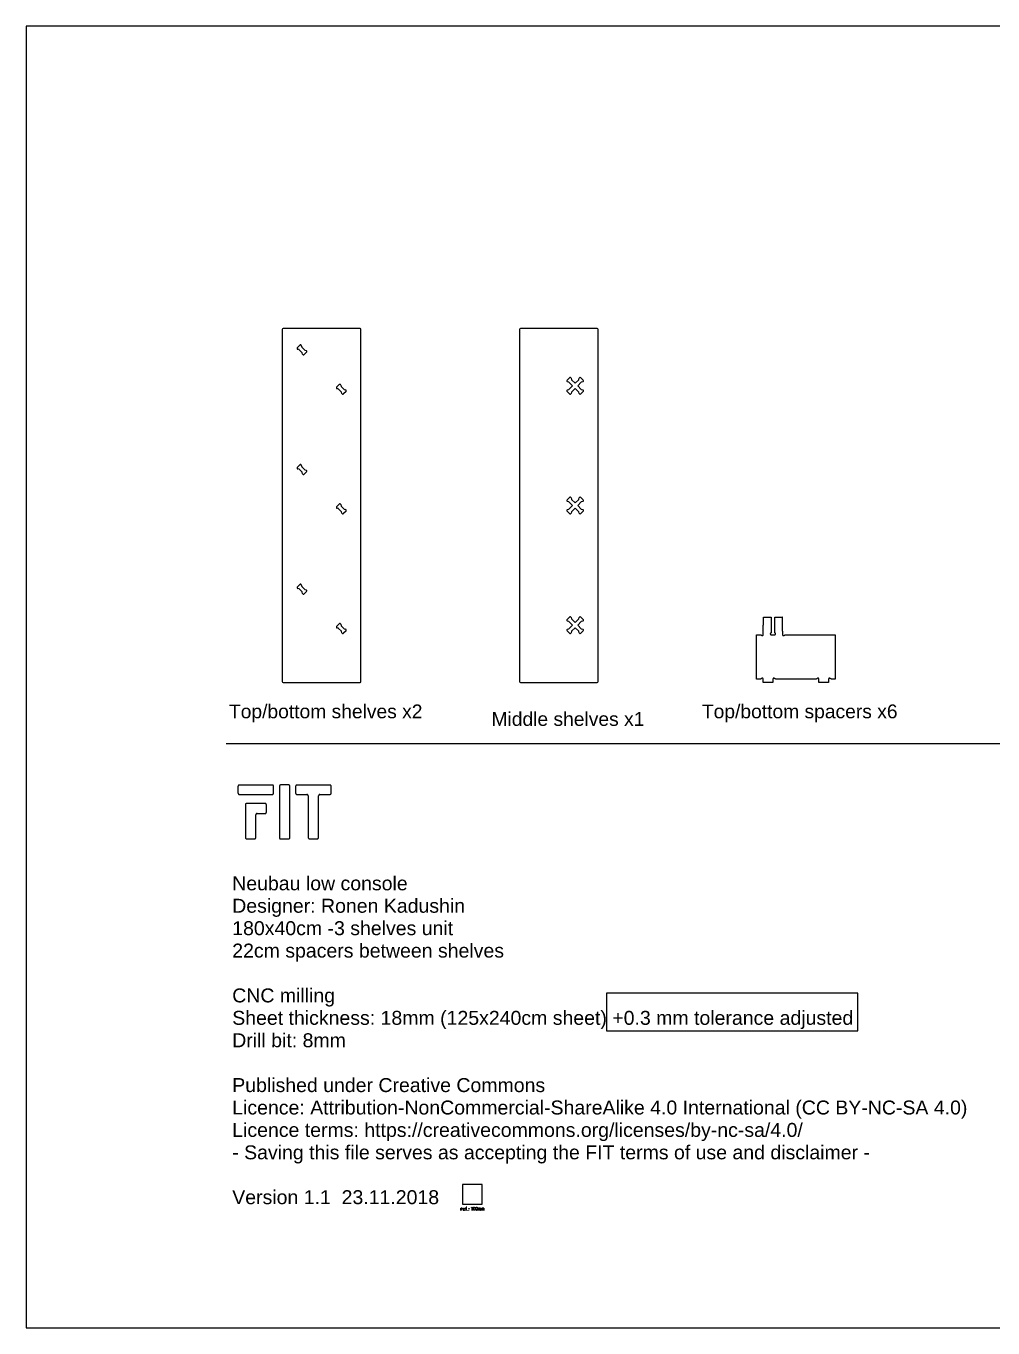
# Model space of a CAD drawing. Header units: millimetres. Extents: x -7898 to 5704, y -3753 to 2864.
# Drawn here: x -4641 to 275, y -3753 to 2864 of the extents above; entities that cross this region are included whole.
import ezdxf

# ---------------------------------------------------------------- set-up
doc = ezdxf.new("R2010")
doc.units = ezdxf.units.MM
doc.header["$MEASUREMENT"] = 0
doc.layers.add('Default', color=18, linetype='Continuous', true_color=0x000000)
doc.layers.add('Layer 02', color=1, linetype='Continuous', true_color=0xff0000)

msp = doc.modelspace()

# ---------------------------------------------------------------- linework, layer by layer
at = {"layer": 'Default'}
for p, q in [((-3261.6, 1229, -0.3), (-3248.9, 1241.7, -0.3)), ((-3252.2, 1219.2, -0.3), (-3259.5, 1221.2, -0.3)), ((-3236.7, 1203.8, -0.3), (-3251.8, 1219, -0.3)), ((-3241.1, 1239.6, -0.3), (-3239.1, 1232.3, -0.3)), ((-3238.9, 1231.9, -0.3), (-3223.7, 1216.8, -0.3)), ((-3234.5, 1196.2, -0.3), (-3236.5, 1203.5, -0.3)), ((-3214, 1206.8, -0.3), (-3226.7, 1194.1, -0.3)), ((-3223.4, 1216.6, -0.3), (-3216.1, 1214.6, -0.3)), ((-1890.2, 1063.5, -0.3), (-1877.5, 1076.2, -0.3)), ((-1869.7, 1074.1, -0.3), (-1867.8, 1066.9, -0.3)), ((-1867.6, 1066.5, -0.3), (-1849.4, 1048.3, -0.3)), ((-1848.9, 1048.3, -0.3), (-1830.7, 1066.5, -0.3)), ((-1830.5, 1066.9, -0.3), (-1828.5, 1074.1, -0.3)), ((-1820.7, 1076.2, -0.3), (-1808, 1063.5, -0.3)), ((-3061.5, 1028.8, -0.3), (-3048.7, 1041.6, -0.3)), ((-3052.1, 1019.1, -0.3), (-3059.4, 1021.1, -0.3)), ((-3036.6, 1003.7, -0.3), (-3051.7, 1018.9, -0.3)), ((-3041, 1039.5, -0.3), (-3039, 1032.2, -0.3)), ((-3038.8, 1031.8, -0.3), (-3023.6, 1016.7, -0.3)), ((-3034.4, 996.1, -0.3), (-3036.3, 1003.3, -0.3)), ((-3013.9, 1006.7, -0.3), (-3026.6, 994, -0.3)), ((-3023.2, 1016.4, -0.3), (-3016, 1014.5, -0.3)), ((-1877.5, 994, -0.3), (-1890.2, 1006.7, -0.3)), ((-1880.9, 1053.8, -0.3), (-1888.2, 1055.7, -0.3)), ((-1888.2, 1014.5, -0.3), (-1880.9, 1016.4, -0.3)), ((-1862.3, 1035.3, -0.3), (-1880.5, 1053.5, -0.3)), ((-1880.5, 1016.7, -0.3), (-1862.3, 1034.9, -0.3)), ((-1867.8, 1003.3, -0.3), (-1869.7, 996.1, -0.3)), ((-1849.4, 1021.9, -0.3), (-1867.6, 1003.7, -0.3)), ((-1830.7, 1003.7, -0.3), (-1848.9, 1021.9, -0.3)), ((-1817.7, 1053.5, -0.3), (-1835.9, 1035.3, -0.3)), ((-1835.9, 1034.9, -0.3), (-1817.7, 1016.7, -0.3)), ((-1828.5, 996.1, -0.3), (-1830.5, 1003.3, -0.3)), ((-1808, 1006.7, -0.3), (-1820.7, 994, -0.3)), ((-1810.1, 1055.7, -0.3), (-1817.4, 1053.8, -0.3)), ((-1817.4, 1016.4, -0.3), (-1810.1, 1014.5, -0.3)), ((-3261.6, 620.9, -0.3), (-3248.9, 633.7, -0.3)), ((-3252.2, 611.2, -0.3), (-3259.5, 613.2, -0.3)), ((-3236.7, 595.8, -0.3), (-3251.8, 611, -0.3)), ((-3241.1, 631.6, -0.3), (-3239.1, 624.3, -0.3)), ((-3238.9, 623.9, -0.3), (-3223.7, 608.8, -0.3)), ((-3214, 598.8, -0.3), (-3226.7, 586.1, -0.3)), ((-3223.4, 608.5, -0.3), (-3216.1, 606.6, -0.3)), ((-3234.5, 588.2, -0.3), (-3236.5, 595.4, -0.3)), ((-1890.2, 455.5, -0.3), (-1877.5, 468.2, -0.3)), ((-1869.7, 466.1, -0.3), (-1867.8, 458.8, -0.3)), ((-1830.5, 458.8, -0.3), (-1828.5, 466.1, -0.3)), ((-1820.7, 468.2, -0.3), (-1808, 455.5, -0.3)), ((-3061.5, 420.8, -0.3), (-3048.7, 433.6, -0.3)), ((-3052.1, 411.1, -0.3), (-3059.4, 413, -0.3)), ((-3036.6, 395.7, -0.3), (-3051.7, 410.9, -0.3)), ((-3041, 431.5, -0.3), (-3039, 424.2, -0.3)), ((-3038.8, 423.8, -0.3), (-3023.6, 408.6, -0.3)), ((-3013.9, 398.7, -0.3), (-3026.6, 386, -0.3)), ((-3023.2, 408.4, -0.3), (-3016, 406.5, -0.3)), ((-1877.5, 386, -0.3), (-1890.2, 398.7, -0.3)), ((-1880.9, 445.7, -0.3), (-1888.2, 447.7, -0.3)), ((-1888.2, 406.5, -0.3), (-1880.9, 408.4, -0.3)), ((-1862.3, 427.3, -0.3), (-1880.5, 445.5, -0.3)), ((-1880.5, 408.6, -0.3), (-1862.3, 426.8, -0.3)), ((-1867.6, 458.5, -0.3), (-1849.4, 440.3, -0.3)), ((-1849.4, 413.9, -0.3), (-1867.6, 395.7, -0.3)), ((-1848.9, 440.3, -0.3), (-1830.7, 458.5, -0.3)), ((-1830.7, 395.7, -0.3), (-1848.9, 413.9, -0.3)), ((-1817.7, 445.5, -0.3), (-1835.9, 427.3, -0.3)), ((-1835.9, 426.8, -0.3), (-1817.7, 408.6, -0.3)), ((-1808, 398.7, -0.3), (-1820.7, 386, -0.3)), ((-1810.1, 447.7, -0.3), (-1817.4, 445.7, -0.3)), ((-1817.4, 408.4, -0.3), (-1810.1, 406.5, -0.3)), ((-3034.4, 388, -0.3), (-3036.3, 395.3, -0.3)), ((-1867.8, 395.3, -0.3), (-1869.7, 388, -0.3)), ((-1828.5, 388, -0.3), (-1830.5, 395.3, -0.3)), ((-3261.6, 12.9, -0.3), (-3248.9, 25.6, -0.3)), ((-3252.2, 3.2, -0.3), (-3259.5, 5.1, -0.3)), ((-3236.7, -12.2, -0.3), (-3251.8, 3, -0.3)), ((-3241.1, 23.6, -0.3), (-3239.1, 16.3, -0.3)), ((-3238.9, 15.9, -0.3), (-3223.7, 0.7, -0.3)), ((-3223.4, 0.5, -0.3), (-3216.1, -1.4, -0.3)), ((-3234.5, -19.9, -0.3), (-3236.5, -12.6, -0.3)), ((-3214, -9.2, -0.3), (-3226.7, -21.9, -0.3)), ((-3061.5, -187.2, -0.3), (-3048.7, -174.5, -0.3)), ((-3052.1, -196.9, -0.3), (-3059.4, -195, -0.3)), ((-3036.6, -212.3, -0.3), (-3051.7, -197.1, -0.3)), ((-3041, -176.5, -0.3), (-3039, -183.8, -0.3)), ((-3038.8, -184.2, -0.3), (-3023.6, -199.4, -0.3)), ((-1890.2, -152.5, -0.3), (-1877.5, -139.8, -0.3)), ((-1880.9, -162.3, -0.3), (-1888.2, -160.3, -0.3)), ((-1862.3, -180.7, -0.3), (-1880.5, -162.5, -0.3)), ((-1880.5, -199.4, -0.3), (-1862.3, -181.2, -0.3)), ((-1869.7, -141.9, -0.3), (-1867.8, -149.2, -0.3)), ((-1867.6, -149.6, -0.3), (-1849.4, -167.7, -0.3)), ((-1849.4, -194.1, -0.3), (-1867.6, -212.3, -0.3)), ((-1848.9, -167.7, -0.3), (-1830.7, -149.6, -0.3)), ((-1830.7, -212.3, -0.3), (-1848.9, -194.1, -0.3)), ((-1817.7, -162.5, -0.3), (-1835.9, -180.7, -0.3)), ((-1835.9, -181.2, -0.3), (-1817.7, -199.4, -0.3)), ((-1830.5, -149.2, -0.3), (-1828.5, -141.9, -0.3)), ((-1820.7, -139.8, -0.3), (-1808, -152.5, -0.3)), ((-1810.1, -160.3, -0.3), (-1817.4, -162.3, -0.3)), ((-3034.4, -220, -0.3), (-3036.3, -212.7, -0.3)), ((-3013.9, -209.3, -0.3), (-3026.6, -222.1, -0.3)), ((-3023.2, -199.6, -0.3), (-3016, -201.5, -0.3)), ((-1877.5, -222.1, -0.3), (-1890.2, -209.3, -0.3)), ((-1888.2, -201.5, -0.3), (-1880.9, -199.6, -0.3)), ((-1867.8, -212.7, -0.3), (-1869.7, -220, -0.3)), ((-1828.5, -220, -0.3), (-1830.5, -212.7, -0.3)), ((-1808, -209.3, -0.3), (-1820.7, -222.1, -0.3)), ((-1817.4, -199.6, -0.3), (-1810.1, -201.5, -0.3))]:
    msp.add_line(p, q, dxfattribs=at)
for points in [[(-2942.7, 1327.1), (-3332.7, 1327.1)], [(-1736.8, 1327.1), (-2126.8, 1327.1)], [(-3337.7, 1322.1), (-3337.7, -467.9)], [(-2937.7, -467.9), (-2937.7, 1322.1)], [(-2131.8, 1322.1), (-2131.8, -467.9)], [(-1731.8, -467.9), (-1731.8, 1322.1)], [(-3332.7, -472.9), (-2942.7, -472.9)], [(-2126.8, -472.9), (-1736.8, -472.9)]]:
    msp.add_lwpolyline(points, dxfattribs=at)
for centre, radius, start, end in [((-3332.7, 1322.1, -0.3), 5, 90, 180), ((-2942.7, 1322.1, -0.3), 5, 0, 90), ((-2126.8, 1322.1, -0.3), 5, 90, 180), ((-1736.8, 1322.1, -0.3), 5, 0, 90), ((-3258.3, 1225.7, -0.3), 4.65, 135, 254.95846), ((-3252.4, 1218.4, -0.3), 0.85, 45, 74.95843), ((-3245.6, 1238.4, -0.3), 4.65, 75.02073, 135), ((-3245.6, 1238.4, -0.3), 4.65, 15.04147, 75.02074), ((-3238.3, 1232.5, -0.3), 0.85, 195.04157, 225), ((-3237.3, 1203.2, -0.3), 0.85, 15.04157, 45), ((-3230, 1197.4, -0.3), 4.65, 195.04157, 315), ((-3223.1, 1217.4, -0.3), 0.85, 225, 254.95843), ((-3217.3, 1210.1, -0.3), 4.65, 315, 74.95847), ((-1886.9, 1060.2, -0.3), 4.65, 135, 194.97927), ((-1886.9, 1060.2, -0.3), 4.65, 194.97926, 254.95853), ((-1874.2, 1072.9, -0.3), 4.65, 15.04154, 135), ((-1867, 1067.1, -0.3), 0.85, 195.04157, 225), ((-1831.3, 1067.1, -0.3), 0.85, 315, 344.95843), ((-1824, 1072.9, -0.3), 4.65, 104.97926, 164.95853), ((-1824, 1072.9, -0.3), 4.65, 45, 104.97927), ((-1811.3, 1060.2, -0.3), 4.65, 285.04154, 45), ((-3058.2, 1025.6, -0.3), 4.65, 135, 254.95846), ((-3052.3, 1018.3, -0.3), 0.85, 45, 74.95843), ((-3045.5, 1038.3, -0.3), 4.65, 75.02073, 135), ((-3045.5, 1038.3, -0.3), 4.65, 15.04147, 75.02074), ((-3038.2, 1032.4, -0.3), 0.85, 195.04157, 225), ((-3037.2, 1003.1, -0.3), 0.85, 15.04157, 45), ((-3029.9, 997.3, -0.3), 4.65, 195.04157, 315), ((-3023, 1017.3, -0.3), 0.85, 225, 254.95843), ((-3017.2, 1010, -0.3), 4.65, 315, 74.95847), ((-1886.9, 1010, -0.3), 4.65, 105.04154, 225), ((-1881.1, 1052.9, -0.3), 0.85, 45, 74.95843), ((-1881.1, 1017.3, -0.3), 0.85, 285.04157, 315), ((-1874.2, 997.3, -0.3), 4.65, 225, 284.97927), ((-1874.2, 997.3, -0.3), 4.65, 284.97926, 344.95853), ((-1867, 1003.1, -0.3), 0.85, 135, 164.95843), ((-1862.6, 1035.1, -0.3), 0.35, 315, 45), ((-1849.1, 1048.5, -0.3), 0.35, 225, 315), ((-1849.1, 1021.7, -0.3), 0.35, 45, 135), ((-1835.7, 1035.1, -0.3), 0.35, 135, 225), ((-1831.3, 1003.1, -0.3), 0.85, 15.04157, 45), ((-1824, 997.3, -0.3), 4.65, 195.04154, 315), ((-1817.1, 1052.9, -0.3), 0.85, 105.04157, 135), ((-1817.1, 1017.3, -0.3), 0.85, 225, 254.95843), ((-1811.3, 1010, -0.3), 4.65, 14.97926, 74.95853), ((-1811.3, 1010, -0.3), 4.65, 315, 14.97927), ((-3258.3, 617.6, -0.3), 4.65, 135, 254.95846), ((-3252.4, 610.4, -0.3), 0.85, 45, 74.95843), ((-3245.6, 630.4, -0.3), 4.65, 75.02073, 135), ((-3245.6, 630.4, -0.3), 4.65, 15.04147, 75.02074), ((-3238.3, 624.5, -0.3), 0.85, 195.04157, 225), ((-3237.3, 595.2, -0.3), 0.85, 15.04157, 45), ((-3223.1, 609.4, -0.3), 0.85, 225, 254.95843), ((-3217.3, 602.1, -0.3), 4.65, 315, 74.95847), ((-3230, 589.4, -0.3), 4.65, 195.04157, 315), ((-1874.2, 464.9, -0.3), 4.65, 15.04154, 135), ((-1824, 464.9, -0.3), 4.65, 104.97926, 164.95853), ((-1824, 464.9, -0.3), 4.65, 45, 104.97927), ((-3058.2, 417.5, -0.3), 4.65, 135, 254.95846), ((-3052.3, 410.3, -0.3), 0.85, 45, 74.95843), ((-3045.5, 430.3, -0.3), 4.65, 75.02073, 135), ((-3045.5, 430.3, -0.3), 4.65, 15.04147, 75.02074), ((-3038.2, 424.4, -0.3), 0.85, 195.04157, 225), ((-3023, 409.3, -0.3), 0.85, 225, 254.95843), ((-3017.2, 402, -0.3), 4.65, 315, 74.95847), ((-1886.9, 452.2, -0.3), 4.65, 135, 194.97927), ((-1886.9, 402, -0.3), 4.65, 105.04154, 225), ((-1886.9, 452.2, -0.3), 4.65, 194.97926, 254.95853), ((-1881.1, 444.9, -0.3), 0.85, 45, 74.95843), ((-1881.1, 409.3, -0.3), 0.85, 285.04157, 315), ((-1867, 459.1, -0.3), 0.85, 195.04157, 225), ((-1862.6, 427.1, -0.3), 0.35, 315, 45), ((-1849.1, 440.5, -0.3), 0.35, 225, 315), ((-1849.1, 413.6, -0.3), 0.35, 45, 135), ((-1835.7, 427.1, -0.3), 0.35, 135, 225), ((-1831.3, 459.1, -0.3), 0.85, 315, 344.95843), ((-1817.1, 444.9, -0.3), 0.85, 105.04157, 135), ((-1817.1, 409.3, -0.3), 0.85, 225, 254.95843), ((-1811.3, 452.2, -0.3), 4.65, 285.04154, 45), ((-1811.3, 402, -0.3), 4.65, 14.97926, 74.95853), ((-1811.3, 402, -0.3), 4.65, 315, 14.97927), ((-3037.2, 395.1, -0.3), 0.85, 15.04157, 45), ((-3029.9, 389.3, -0.3), 4.65, 195.04157, 315), ((-1874.2, 389.3, -0.3), 4.65, 225, 284.97927), ((-1874.2, 389.3, -0.3), 4.65, 284.97926, 344.95853), ((-1867, 395.1, -0.3), 0.85, 135, 164.95843), ((-1831.3, 395.1, -0.3), 0.85, 15.04157, 45), ((-1824, 389.3, -0.3), 4.65, 195.04154, 315), ((-3258.3, 9.6, -0.3), 4.65, 135, 254.95846), ((-3252.4, 2.4, -0.3), 0.85, 45, 74.95843), ((-3245.6, 22.4, -0.3), 4.65, 75.02073, 135), ((-3245.6, 22.4, -0.3), 4.65, 15.04147, 75.02074), ((-3238.3, 16.5, -0.3), 0.85, 195.04157, 225), ((-3223.1, 1.3, -0.3), 0.85, 225, 254.95843), ((-3237.3, -12.8, -0.3), 0.85, 15.04157, 45), ((-3230, -18.7, -0.3), 4.65, 195.04157, 315), ((-3217.3, -5.9, -0.3), 4.65, 315, 74.95847), ((-3058.2, -190.5, -0.3), 4.65, 135, 254.95846), ((-3052.3, -197.7, -0.3), 0.85, 45, 74.95843), ((-3045.5, -177.8, -0.3), 4.65, 75.02073, 135), ((-3045.5, -177.8, -0.3), 4.65, 15.04147, 75.02074), ((-3038.2, -183.6, -0.3), 0.85, 195.04157, 225), ((-1886.9, -155.8, -0.3), 4.65, 135, 194.97927), ((-1886.9, -155.8, -0.3), 4.65, 194.97926, 254.95853), ((-1881.1, -163.1, -0.3), 0.85, 45, 74.95843), ((-1874.2, -143.1, -0.3), 4.65, 15.04154, 135), ((-1867, -149, -0.3), 0.85, 195.04157, 225), ((-1862.6, -180.9, -0.3), 0.35, 315, 45), ((-1849.1, -167.5, -0.3), 0.35, 225, 315), ((-1849.1, -194.4, -0.3), 0.35, 45, 135), ((-1835.7, -180.9, -0.3), 0.35, 135, 225), ((-1831.3, -149, -0.3), 0.85, 315, 344.95843), ((-1824, -143.1, -0.3), 4.65, 104.97926, 164.95853), ((-1824, -143.1, -0.3), 4.65, 45, 104.97927), ((-1817.1, -163.1, -0.3), 0.85, 105.04157, 135), ((-1811.3, -155.8, -0.3), 4.65, 285.04154, 45), ((-3037.2, -212.9, -0.3), 0.85, 15.04157, 45), ((-3029.9, -218.8, -0.3), 4.65, 195.04157, 315), ((-3023, -198.8, -0.3), 0.85, 225, 254.95843), ((-3017.2, -206, -0.3), 4.65, 315, 74.95847), ((-1886.9, -206, -0.3), 4.65, 105.04154, 225), ((-1881.1, -198.8, -0.3), 0.85, 285.04157, 315), ((-1874.2, -218.8, -0.3), 4.65, 225, 284.97927), ((-1874.2, -218.8, -0.3), 4.65, 284.97926, 344.95853), ((-1867, -212.9, -0.3), 0.85, 135, 164.95843), ((-1831.3, -212.9, -0.3), 0.85, 15.04157, 45), ((-1824, -218.8, -0.3), 4.65, 195.04154, 315), ((-1817.1, -198.8, -0.3), 0.85, 225, 254.95843), ((-1811.3, -206, -0.3), 4.65, 14.97926, 74.95853), ((-1811.3, -206, -0.3), 4.65, 315, 14.97927), ((-3332.7, -467.9, -0.3), 5, 180, 270), ((-2942.7, -467.9, -0.3), 5, 270, 0), ((-2126.8, -467.9, -0.3), 5, 180, 270), ((-1736.8, -467.9, -0.3), 5, 270, 0)]:
    msp.add_arc(centre, radius, start, end, dxfattribs=at)
for points in [[(-892.6, -211.4, -0.3), (-892.3, -176.6, -0.3), (-891.9, -141.7, -0.3)], [(-890.9, -140.7, -0.3), (-872.3, -140.7, -0.3), (-853.8, -140.7, -0.3)], [(-852.8, -141.7, -0.3), (-852.8, -180.8, -0.3), (-852.8, -220, -0.3)], [(-834.5, -220, -0.3), (-834.5, -180.8, -0.3), (-834.5, -141.7, -0.3)], [(-833.5, -140.7, -0.3), (-814.9, -140.7, -0.3), (-796.4, -140.7, -0.3)], [(-794.6, -211.4, -0.3), (-795, -176.6, -0.3), (-795.4, -141.7, -0.3)], [(-926.6, -453.9, -0.3), (-926.6, -342.2, -0.3), (-926.6, -230.4, -0.3)], [(-925.6, -229.4, -0.3), (-916, -229.4, -0.3), (-906.4, -229.4, -0.3)], [(-905.9, -229.6, -0.3), (-902.6, -231.5, -0.3), (-899.4, -233.3, -0.3)], [(-852.6, -229.4, -0.3), (-843.6, -229.4, -0.3), (-834.6, -229.4, -0.3)], [(-794.6, -211.4, -0.3), (-794.6, -220.4, -0.3), (-794.6, -229.4, -0.3)], [(-787.9, -233.3, -0.3), (-784.6, -231.5, -0.3), (-781.3, -229.6, -0.3)], [(-780.8, -229.4, -0.3), (-654.2, -229.4, -0.3), (-527.6, -229.4, -0.3)], [(-526.6, -230.4, -0.3), (-526.6, -342.2, -0.3), (-526.6, -453.9, -0.3)], [(-906.4, -454.9, -0.3), (-916, -454.9, -0.3), (-925.6, -454.9, -0.3)], [(-899.4, -451, -0.3), (-902.6, -452.9, -0.3), (-905.9, -454.8, -0.3)], [(-892.6, -471.9, -0.3), (-892.6, -463.4, -0.3), (-892.6, -454.9, -0.3)], [(-843.6, -454.9, -0.3), (-843.6, -463.4, -0.3), (-843.6, -471.9, -0.3)], [(-830.3, -454.8, -0.3), (-833.6, -452.9, -0.3), (-836.9, -451, -0.3)], [(-623.4, -454.9, -0.3), (-726.6, -454.9, -0.3), (-829.8, -454.9, -0.3)], [(-616.4, -451, -0.3), (-619.6, -452.9, -0.3), (-622.9, -454.8, -0.3)], [(-609.6, -471.9, -0.3), (-609.6, -463.4, -0.3), (-609.6, -454.9, -0.3)], [(-560.6, -454.9, -0.3), (-560.6, -463.4, -0.3), (-560.6, -471.9, -0.3)], [(-547.3, -454.8, -0.3), (-550.6, -452.9, -0.3), (-553.9, -451, -0.3)], [(-527.6, -454.9, -0.3), (-537.2, -454.9, -0.3), (-546.8, -454.9, -0.3)], [(-844.6, -472.9, -0.3), (-868.1, -472.9, -0.3), (-891.6, -472.9, -0.3)], [(-561.6, -472.9, -0.3), (-585.1, -472.9, -0.3), (-608.6, -472.9, -0.3)]]:
    msp.add_open_spline(points, degree=2, dxfattribs=at)
for points, weights in [([(-891.9, -141.7, -0.3), (-891.9, -140.7, -0.3), (-890.9, -140.7, -0.3)], [1, 0.710800209835, 1]), ([(-853.8, -140.7, -0.3), (-852.8, -140.7, -0.3), (-852.8, -141.7, -0.3)], [1, 0.707107019605, 1]), ([(-834.5, -141.7, -0.3), (-834.5, -140.7, -0.3), (-833.5, -140.7, -0.3)], [1, 0.707106781187, 1]), ([(-795.4, -141.7, -0.3), (-795.4, -140.7, -0.3), (-796.4, -140.7, -0.3)], [1, 0.710800209832, 1]), ([(-926.6, -230.4, -0.3), (-926.6, -229.4, -0.3), (-925.6, -229.4, -0.3)], [1, 0.707106781187, 1]), ([(-906.4, -229.4, -0.3), (-906.1, -229.4, -0.3), (-905.9, -229.6, -0.3)], [1, 0.966019825209, 1]), ([(-852.8, -220, -0.3), (-852.8, -220.4, -0.3), (-853.2, -220.5, -0.3)], [1.00000032687, 0.741620244096, 1.00000045007]), ([(-834, -220.5, -0.3), (-834.5, -220.4, -0.3), (-834.5, -220, -0.3)], [1, 0.741620063285, 1]), ([(-781.3, -229.6, -0.3), (-781.1, -229.4, -0.3), (-780.8, -229.4, -0.3)], [1, 0.966019837693, 1]), ([(-527.6, -229.4, -0.3), (-526.6, -229.4, -0.3), (-526.6, -230.4, -0.3)], [1, 0.707106781188, 1]), ([(-925.6, -454.9, -0.3), (-926.6, -454.9, -0.3), (-926.6, -453.9, -0.3)], [1, 0.707106781186, 1]), ([(-905.9, -454.8, -0.3), (-906.1, -454.9, -0.3), (-906.4, -454.9, -0.3)], [1, 0.966019736491, 1]), ([(-829.8, -454.9, -0.3), (-830.1, -454.9, -0.3), (-830.3, -454.8, -0.3)], [1, 0.966019744166, 1]), ([(-622.9, -454.8, -0.3), (-623.1, -454.9, -0.3), (-623.4, -454.9, -0.3)], [1, 0.966019746826, 1]), ([(-546.8, -454.9, -0.3), (-547.1, -454.9, -0.3), (-547.3, -454.8, -0.3)], [1, 0.966019737263, 1]), ([(-526.6, -453.9, -0.3), (-526.6, -454.9, -0.3), (-527.6, -454.9, -0.3)], [1, 0.707106781188, 1]), ([(-891.6, -472.9, -0.3), (-892.6, -472.9, -0.3), (-892.6, -471.9, -0.3)], [1, 0.707106781186, 1]), ([(-843.6, -471.9, -0.3), (-843.6, -472.9, -0.3), (-844.6, -472.9, -0.3)], [1, 0.707106781184, 1]), ([(-608.6, -472.9, -0.3), (-609.6, -472.9, -0.3), (-609.6, -471.9, -0.3)], [1, 0.707106781185, 1]), ([(-560.6, -471.9, -0.3), (-560.6, -472.9, -0.3), (-561.6, -472.9, -0.3)], [1, 0.707106781187, 1])]:
    msp.add_rational_spline(points, weights, degree=2, dxfattribs=at)
for points, weights, knots in [([(-899.4, -233.3, -0.3), (-897.1, -234.6, -0.3), (-894.9, -233.3, -0.3), (-892.6, -232, -0.3), (-892.6, -229.4, -0.3)], [1.0000001668, 0.866116312938, 1.00000039071, 0.866116232904, 1.00000032687], [3793.551812, 3793.551812, 3793.551812, 3798.262571, 3798.262571, 3802.973332, 3802.973332, 3802.973332]), ([(-853.2, -220.5, -0.3), (-857.1, -220.9, -0.3), (-857.1, -224.9, -0.3), (-857.1, -229.4, -0.3), (-852.6, -229.4, -0.3)], [1.00000045007, 0.756068985707, 1.03934555249, 0.734928288159, 1.03934555249], [2284.563408, 2284.563408, 2284.563408, 2291.141104, 2291.141104, 2298.209687, 2298.209687, 2298.209687]), ([(-834.6, -229.4, -0.3), (-830.1, -229.4, -0.3), (-830.1, -224.9, -0.3), (-830.1, -220.9, -0.3), (-834, -220.5, -0.3)], [1.03934555249, 0.734928288159, 1.03934555249, 0.756069053245, 1.00000033376], [2316.209687, 2316.209687, 2316.209687, 2323.278271, 2323.278271, 2329.855966, 2329.855966, 2329.855966]), ([(-794.6, -229.4, -0.3), (-794.6, -232, -0.3), (-792.4, -233.3, -0.3), (-790.1, -234.6, -0.3), (-787.9, -233.3, -0.3)], [1, 0.866115967044, 1, 0.866115967044, 1], [2528.862114, 2528.862114, 2528.862114, 2533.572874, 2533.572874, 2538.283635, 2538.283635, 2538.283635]), ([(-892.6, -454.9, -0.3), (-892.6, -452.3, -0.3), (-894.9, -451, -0.3), (-897.1, -449.7, -0.3), (-899.4, -451, -0.3)], [1, 0.866115959578, 1, 0.866115959578, 1], [3417.603319, 3417.603319, 3417.603319, 3422.31408, 3422.31408, 3427.02484, 3427.02484, 3427.02484]), ([(-836.9, -451, -0.3), (-839.1, -449.7, -0.3), (-841.4, -451, -0.3), (-843.6, -452.3, -0.3), (-843.6, -454.9, -0.3)], [1, 0.866115967044, 1, 0.866115967044, 1], [3292.040205, 3292.040205, 3292.040205, 3296.750966, 3296.750966, 3301.461726, 3301.461726, 3301.461726]), ([(-609.6, -454.9, -0.3), (-609.6, -452.3, -0.3), (-611.9, -451, -0.3), (-614.1, -449.7, -0.3), (-616.4, -451, -0.3)], [1, 0.866115967044, 1, 0.866115967044, 1], [3179.206602, 3179.206602, 3179.206602, 3183.917362, 3183.917362, 3188.628122, 3188.628122, 3188.628122]), ([(-553.9, -451, -0.3), (-556.1, -449.7, -0.3), (-558.4, -451, -0.3), (-560.6, -452.3, -0.3), (-560.6, -454.9, -0.3)], [1, 0.866115967044, 1, 0.866115967044, 1], [3053.643488, 3053.643488, 3053.643488, 3058.354248, 3058.354248, 3063.065009, 3063.065009, 3063.065009])]:
    msp.add_rational_spline(points, weights, degree=2, knots=knots, dxfattribs=at)
msp.add_open_spline([(-892.6, -229.4, -0.3), (-892.6, -220.4, -0.3), (-892.6, -216.9, -0.3), (-892.6, -211.4, -0.3)], degree=2, knots=[3802.973332, 3802.973332, 3802.973332, 3819.148009, 3834.351831, 3834.351831, 3834.351831], dxfattribs=at)
at = {"layer": 'Layer 02'}
for p, q in [((-3563, -1000.3, -0.3), (-3563, -1034.2, -0.3)), ((-3388.9, -993.4, -0.3), (-3556.1, -993.4, -0.3)), ((-3556.1, -1041.1, -0.3), (-3388.9, -1041.1, -0.3)), ((-3382, -1034.2, -0.3), (-3382, -1000.3, -0.3)), ((-3352.7, -1000.1, -0.3), (-3352.7, -1260.3, -0.3)), ((-3306, -993.2, -0.3), (-3345.8, -993.2, -0.3)), ((-3299.1, -1260.3, -0.3), (-3299.1, -1000.1, -0.3)), ((-3270.1, -1000.3, -0.3), (-3270.1, -1034.2, -0.3)), ((-3096, -993.4, -0.3), (-3263.3, -993.4, -0.3)), ((-3263.3, -1041.1, -0.3), (-3213.1, -1041.1, -0.3)), ((-3206.2, -1047.9, -0.3), (-3206.2, -1259.5, -0.3)), ((-3153.1, -1259.5, -0.3), (-3153.1, -1047.9, -0.3)), ((-3146.2, -1041.1, -0.3), (-3096, -1041.1, -0.3)), ((-3089.2, -1034.2, -0.3), (-3089.2, -1000.3, -0.3)), ((-3525.7, -1093.9, -0.3), (-3525.7, -1259.8, -0.3)), ((-3472.5, -1087.1, -0.3), (-3518.8, -1087.1, -0.3)), ((-3425.5, -1087.1, -0.3), (-3472.5, -1087.1, -0.3)), ((-3418.6, -1131.4, -0.3), (-3418.6, -1093.9, -0.3)), ((-3472.5, -1259.8, -0.3), (-3472.5, -1145.2, -0.3)), ((-3465.6, -1138.3, -0.3), (-3425.5, -1138.3, -0.3)), ((-3518.8, -1266.7, -0.3), (-3479.4, -1266.7, -0.3)), ((-3345.8, -1267.2, -0.3), (-3306, -1267.2, -0.3)), ((-3199.4, -1266.4, -0.3), (-3160, -1266.4, -0.3))]:
    msp.add_line(p, q, dxfattribs=at)
for points in [[(-4640.6, -3752.6), (5704.2, -3752.6), (5704.2, 2863.8), (-4640.6, 2863.8)], [(-1689.1, -2243.2), (-411.2, -2243.2), (-411.2, -2050.9), (-1689.1, -2050.9)], [(-2422, -3123.4), (-2322, -3123.4), (-2322, -3023.4), (-2422, -3023.4)]]:
    msp.add_lwpolyline(points, close=True, dxfattribs=at)
msp.add_open_spline([(-3623.4, -782.4, -0.3), (671.7, -782.4, -0.3), (4966.8, -782.4, -0.3)], degree=2, dxfattribs=at)
for points, weights in [([(-3556.1, -993.4, -0.3), (-3563, -993.4, -0.3), (-3563, -1000.3, -0.3)], [1, 0.707106781187, 1]), ([(-3563, -1034.2, -0.3), (-3563, -1041.1, -0.3), (-3556.1, -1041.1, -0.3)], [1, 0.707106781187, 1]), ([(-3382, -1000.3, -0.3), (-3382, -993.4, -0.3), (-3388.9, -993.4, -0.3)], [1, 0.707106781187, 1]), ([(-3388.9, -1041.1, -0.3), (-3382, -1041.1, -0.3), (-3382, -1034.2, -0.3)], [1, 0.707106781187, 1]), ([(-3345.8, -993.2, -0.3), (-3352.7, -993.2, -0.3), (-3352.7, -1000.1, -0.3)], [1, 0.707106781187, 1]), ([(-3299.1, -1000.1, -0.3), (-3299.1, -993.2, -0.3), (-3306, -993.2, -0.3)], [1, 0.707106781187, 1]), ([(-3263.3, -993.4, -0.3), (-3270.1, -993.4, -0.3), (-3270.1, -1000.3, -0.3)], [1, 0.707106781187, 1]), ([(-3270.1, -1034.2, -0.3), (-3270.1, -1041.1, -0.3), (-3263.3, -1041.1, -0.3)], [1, 0.707106781187, 1]), ([(-3206.2, -1047.9, -0.3), (-3206.2, -1041.1, -0.3), (-3213.1, -1041.1, -0.3)], [1, 0.707106781187, 1]), ([(-3146.2, -1041.1, -0.3), (-3153.1, -1041.1, -0.3), (-3153.1, -1047.9, -0.3)], [1, 0.707106781187, 1]), ([(-3089.2, -1000.3, -0.3), (-3089.2, -993.4, -0.3), (-3096, -993.4, -0.3)], [1, 0.707106781187, 1]), ([(-3096, -1041.1, -0.3), (-3089.2, -1041.1, -0.3), (-3089.2, -1034.2, -0.3)], [1, 0.707106781186, 1]), ([(-3518.8, -1087.1, -0.3), (-3525.7, -1087.1, -0.3), (-3525.7, -1093.9, -0.3)], [1, 0.707106781186, 1]), ([(-3418.6, -1093.9, -0.3), (-3418.6, -1087.1, -0.3), (-3425.5, -1087.1, -0.3)], [1, 0.707106781187, 1]), ([(-3465.6, -1138.3, -0.3), (-3472.5, -1138.3, -0.3), (-3472.5, -1145.2, -0.3)], [1, 0.707106781186, 1]), ([(-3425.5, -1138.3, -0.3), (-3418.6, -1138.3, -0.3), (-3418.6, -1131.4, -0.3)], [1, 0.707106781186, 1]), ([(-3525.7, -1259.8, -0.3), (-3525.7, -1266.7, -0.3), (-3518.8, -1266.7, -0.3)], [1, 0.707106781186, 1]), ([(-3479.4, -1266.7, -0.3), (-3472.5, -1266.7, -0.3), (-3472.5, -1259.8, -0.3)], [1, 0.707106781186, 1]), ([(-3352.7, -1260.3, -0.3), (-3352.7, -1267.2, -0.3), (-3345.8, -1267.2, -0.3)], [1, 0.707106781187, 1]), ([(-3306, -1267.2, -0.3), (-3299.1, -1267.2, -0.3), (-3299.1, -1260.3, -0.3)], [1, 0.707106781187, 1]), ([(-3206.2, -1259.5, -0.3), (-3206.2, -1266.4, -0.3), (-3199.4, -1266.4, -0.3)], [1, 0.707106781187, 1]), ([(-3160, -1266.4, -0.3), (-3153.1, -1266.4, -0.3), (-3153.1, -1259.5, -0.3)], [1, 0.707106781186, 1])]:
    msp.add_rational_spline(points, weights, degree=2, dxfattribs=at)
for points, knots in [([(-2423.8, -3145.5, -0.3), (-2423.8, -3144.5, -0.3), (-2423.8, -3143.5, -0.3), (-2426.7, -3143.5, -0.3), (-2429.7, -3143.5, -0.3), (-2429.7, -3149.1, -0.3), (-2429.7, -3154.8, -0.3), (-2429.5, -3154.8, -0.3), (-2429.3, -3154.8, -0.3), (-2429.3, -3149.3, -0.3), (-2429.3, -3143.9, -0.3), (-2426.7, -3143.9, -0.3), (-2424.1, -3143.9, -0.3), (-2424.1, -3144.7, -0.3), (-2424.1, -3145.5, -0.3), (-2423.9, -3145.5, -0.3), (-2423.8, -3145.5, -0.3)], [-8, -8, -8, -7, -7, -6, -6, -5, -5, -4, -4, -3, -3, -2, -2, -1, -1, 0, 0, 0]), ([(-2410.8, -3149.3, -0.3), (-2410.8, -3148.3, -0.3), (-2410.8, -3147.3, -0.3), (-2410.8, -3145.7, -0.3), (-2411.9, -3144.6, -0.3), (-2413.1, -3143.5, -0.3), (-2414.7, -3143.5, -0.3), (-2416.3, -3143.5, -0.3), (-2417.4, -3144.6, -0.3), (-2418.6, -3145.7, -0.3), (-2418.6, -3147.3, -0.3), (-2418.6, -3149.2, -0.3), (-2418.6, -3151, -0.3), (-2418.6, -3153.2, -0.3), (-2417.6, -3154.1, -0.3), (-2416.8, -3154.8, -0.3), (-2415, -3154.8, -0.3), (-2413, -3154.8, -0.3), (-2411, -3154.8, -0.3), (-2411, -3154.6, -0.3), (-2411, -3154.5, -0.3), (-2413, -3154.5, -0.3), (-2415, -3154.5, -0.3), (-2416.7, -3154.5, -0.3), (-2417.4, -3153.8, -0.3), (-2418.2, -3153.1, -0.3), (-2418.2, -3151, -0.3), (-2418.2, -3150.2, -0.3), (-2418.2, -3149.3, -0.3), (-2414.5, -3149.3, -0.3), (-2410.8, -3149.3, -0.3)], [-15, -15, -15, -14, -14, -13, -13, -12, -12, -11, -11, -10, -10, -9, -9, -8, -8, -7, -7, -6, -6, -5, -5, -4, -4, -3, -3, -2, -2, -1, -1, 0, 0, 0]), ([(-2411.2, -3149, -0.3), (-2411.2, -3148.2, -0.3), (-2411.2, -3147.4, -0.3), (-2411.2, -3145.9, -0.3), (-2412.2, -3144.9, -0.3), (-2413.2, -3143.9, -0.3), (-2414.7, -3143.9, -0.3), (-2416.1, -3143.9, -0.3), (-2417.2, -3144.9, -0.3), (-2418.2, -3145.9, -0.3), (-2418.2, -3147.4, -0.3), (-2418.2, -3148.2, -0.3), (-2418.2, -3149, -0.3), (-2414.7, -3149, -0.3), (-2411.2, -3149, -0.3)], [0, 0, 0, 1, 1, 2, 2, 3, 3, 4, 4, 5, 5, 6, 6, 7, 7, 7]), ([(-2399.8, -3143.9, -0.3), (-2399.8, -3143.7, -0.3), (-2399.8, -3143.5, -0.3), (-2401.6, -3143.5, -0.3), (-2403.3, -3143.5, -0.3), (-2403.3, -3142.9, -0.3), (-2403.3, -3142.3, -0.3), (-2403.3, -3140.8, -0.3), (-2402.7, -3139.8, -0.3), (-2401.8, -3138.3, -0.3), (-2399.8, -3138.3, -0.3), (-2399.8, -3138.1, -0.3), (-2399.8, -3137.9, -0.3), (-2402, -3137.9, -0.3), (-2403, -3139.6, -0.3), (-2403.7, -3140.7, -0.3), (-2403.7, -3142.3, -0.3), (-2403.7, -3142.9, -0.3), (-2403.7, -3143.5, -0.3), (-2404.5, -3143.5, -0.3), (-2405.4, -3143.5, -0.3), (-2405.4, -3143.7, -0.3), (-2405.4, -3143.9, -0.3), (-2404.5, -3143.9, -0.3), (-2403.7, -3143.9, -0.3), (-2403.7, -3149.3, -0.3), (-2403.7, -3154.8, -0.3), (-2403.5, -3154.8, -0.3), (-2403.3, -3154.8, -0.3), (-2403.3, -3149.3, -0.3), (-2403.3, -3143.9, -0.3), (-2401.6, -3143.9, -0.3), (-2399.8, -3143.9, -0.3)], [-16, -16, -16, -15, -15, -14, -14, -13, -13, -12, -12, -11, -11, -10, -10, -9, -9, -8, -8, -7, -7, -6, -6, -5, -5, -4, -4, -3, -3, -2, -2, -1, -1, 0, 0, 0]), ([(-2394, -3154.8, -0.3), (-2394, -3154.3, -0.3), (-2394, -3153.8, -0.3), (-2394.2, -3153.8, -0.3), (-2394.4, -3153.8, -0.3), (-2394.4, -3154.3, -0.3), (-2394.4, -3154.8, -0.3), (-2394.2, -3154.8, -0.3), (-2394, -3154.8, -0.3)], [-4, -4, -4, -3, -3, -2, -2, -1, -1, 0, 0, 0]), ([(-2388.5, -3146.5, -0.3), (-2388.5, -3146, -0.3), (-2388.5, -3145.6, -0.3), (-2388.7, -3145.6, -0.3), (-2388.9, -3145.6, -0.3), (-2388.9, -3146, -0.3), (-2388.9, -3146.5, -0.3), (-2388.7, -3146.5, -0.3), (-2388.5, -3146.5, -0.3)], [-4, -4, -4, -3, -3, -2, -2, -1, -1, 0, 0, 0]), ([(-2388.5, -3152.9, -0.3), (-2388.5, -3152.4, -0.3), (-2388.5, -3152, -0.3), (-2388.7, -3152, -0.3), (-2388.9, -3152, -0.3), (-2388.9, -3152.4, -0.3), (-2388.9, -3152.9, -0.3), (-2388.7, -3152.9, -0.3), (-2388.5, -3152.9, -0.3)], [-4, -4, -4, -3, -3, -2, -2, -1, -1, 0, 0, 0]), ([(-2371.7, -3154.8, -0.3), (-2371.7, -3146.4, -0.3), (-2371.7, -3138.1, -0.3), (-2372, -3138.1, -0.3), (-2372.2, -3138.1, -0.3), (-2374, -3139.9, -0.3), (-2375.8, -3141.7, -0.3), (-2375.6, -3141.8, -0.3), (-2375.5, -3142, -0.3), (-2373.8, -3140.3, -0.3), (-2372.1, -3138.6, -0.3), (-2372.1, -3146.7, -0.3), (-2372.1, -3154.8, -0.3), (-2371.9, -3154.8, -0.3), (-2371.7, -3154.8, -0.3)], [-7, -7, -7, -6, -6, -5, -5, -4, -4, -3, -3, -2, -2, -1, -1, 0, 0, 0]), ([(-2358.8, -3147, -0.3), (-2358.8, -3146.4, -0.3), (-2358.8, -3145.7, -0.3), (-2358.8, -3143.8, -0.3), (-2359.4, -3141.8, -0.3), (-2360.6, -3137.9, -0.3), (-2362.7, -3137.9, -0.3), (-2363.9, -3137.9, -0.3), (-2364.6, -3138.9, -0.3), (-2365.5, -3140.1, -0.3), (-2366.1, -3142.2, -0.3), (-2366.6, -3144, -0.3), (-2366.6, -3145.7, -0.3), (-2366.6, -3146.4, -0.3), (-2366.6, -3147, -0.3), (-2366.6, -3148.9, -0.3), (-2366, -3150.9, -0.3), (-2364.8, -3154.8, -0.3), (-2362.7, -3154.8, -0.3), (-2361.5, -3154.8, -0.3), (-2360.8, -3153.8, -0.3), (-2359.9, -3152.7, -0.3), (-2359.3, -3150.6, -0.3), (-2358.8, -3148.6, -0.3), (-2358.8, -3147, -0.3)], [-12, -12, -12, -11, -11, -10, -10, -9, -9, -8, -8, -7, -7, -6, -6, -5, -5, -4, -4, -3, -3, -2, -2, -1, -1, 0, 0, 0]), ([(-2359.2, -3147.1, -0.3), (-2359.2, -3146.4, -0.3), (-2359.2, -3145.8, -0.3), (-2359.2, -3144, -0.3), (-2359.8, -3141.9, -0.3), (-2360.9, -3138.3, -0.3), (-2362.7, -3138.3, -0.3), (-2364.6, -3138.3, -0.3), (-2365.6, -3141.9, -0.3), (-2366.2, -3144, -0.3), (-2366.2, -3145.8, -0.3), (-2366.2, -3146.4, -0.3), (-2366.2, -3147.1, -0.3), (-2366.2, -3148.8, -0.3), (-2365.7, -3150.7, -0.3), (-2364.6, -3154.6, -0.3), (-2362.7, -3154.6, -0.3), (-2360.9, -3154.6, -0.3), (-2359.8, -3151, -0.3), (-2359.2, -3148.9, -0.3), (-2359.2, -3147.1, -0.3)], [0, 0, 0, 1, 1, 2, 2, 3, 3, 4, 4, 5, 5, 6, 6, 7, 7, 8, 8, 9, 9, 10, 10, 10]), ([(-2345.8, -3147, -0.3), (-2345.8, -3146.4, -0.3), (-2345.8, -3145.7, -0.3), (-2345.8, -3143.8, -0.3), (-2346.4, -3141.8, -0.3), (-2347.6, -3137.9, -0.3), (-2349.7, -3137.9, -0.3), (-2350.9, -3137.9, -0.3), (-2351.6, -3138.9, -0.3), (-2352.5, -3140.1, -0.3), (-2353.1, -3142.2, -0.3), (-2353.6, -3144, -0.3), (-2353.6, -3145.7, -0.3), (-2353.6, -3146.4, -0.3), (-2353.6, -3147, -0.3), (-2353.6, -3148.9, -0.3), (-2353, -3150.9, -0.3), (-2351.8, -3154.8, -0.3), (-2349.7, -3154.8, -0.3), (-2348.5, -3154.8, -0.3), (-2347.7, -3153.8, -0.3), (-2346.8, -3152.7, -0.3), (-2346.3, -3150.6, -0.3), (-2345.8, -3148.6, -0.3), (-2345.8, -3147, -0.3)], [-12, -12, -12, -11, -11, -10, -10, -9, -9, -8, -8, -7, -7, -6, -6, -5, -5, -4, -4, -3, -3, -2, -2, -1, -1, 0, 0, 0]), ([(-2346.2, -3147.1, -0.3), (-2346.2, -3146.4, -0.3), (-2346.2, -3145.8, -0.3), (-2346.2, -3144, -0.3), (-2346.7, -3141.9, -0.3), (-2347.8, -3138.3, -0.3), (-2349.7, -3138.3, -0.3), (-2351.5, -3138.3, -0.3), (-2352.6, -3141.9, -0.3), (-2353.2, -3144, -0.3), (-2353.2, -3145.8, -0.3), (-2353.2, -3146.4, -0.3), (-2353.2, -3147.1, -0.3), (-2353.2, -3148.8, -0.3), (-2352.7, -3150.7, -0.3), (-2351.6, -3154.6, -0.3), (-2349.7, -3154.6, -0.3), (-2347.8, -3154.6, -0.3), (-2346.7, -3151, -0.3), (-2346.2, -3148.9, -0.3), (-2346.2, -3147.1, -0.3)], [0, 0, 0, 1, 1, 2, 2, 3, 3, 4, 4, 5, 5, 6, 6, 7, 7, 8, 8, 9, 9, 10, 10, 10]), ([(-2329, -3154.8, -0.3), (-2329, -3150.9, -0.3), (-2329, -3146.9, -0.3), (-2329, -3145.5, -0.3), (-2330, -3144.5, -0.3), (-2331, -3143.5, -0.3), (-2332.5, -3143.5, -0.3), (-2336.5, -3143.5, -0.3), (-2340.5, -3143.5, -0.3), (-2340.5, -3149.1, -0.3), (-2340.5, -3154.8, -0.3), (-2340.3, -3154.8, -0.3), (-2340.2, -3154.8, -0.3), (-2340.2, -3149.3, -0.3), (-2340.2, -3143.9, -0.3), (-2337.6, -3143.9, -0.3), (-2335, -3143.9, -0.3), (-2335, -3149.3, -0.3), (-2335, -3154.8, -0.3), (-2334.8, -3154.8, -0.3), (-2334.6, -3154.8, -0.3), (-2334.6, -3149.3, -0.3), (-2334.6, -3143.9, -0.3), (-2333.5, -3143.9, -0.3), (-2332.5, -3143.9, -0.3), (-2331.2, -3143.9, -0.3), (-2330.3, -3144.7, -0.3), (-2329.4, -3145.6, -0.3), (-2329.4, -3146.9, -0.3), (-2329.4, -3150.9, -0.3), (-2329.4, -3154.8, -0.3), (-2329.2, -3154.8, -0.3), (-2329, -3154.8, -0.3)], [-16, -16, -16, -15, -15, -14, -14, -13, -13, -12, -12, -11, -11, -10, -10, -9, -9, -8, -8, -7, -7, -6, -6, -5, -5, -4, -4, -3, -3, -2, -2, -1, -1, 0, 0, 0]), ([(-2312.4, -3154.8, -0.3), (-2312.4, -3150.9, -0.3), (-2312.4, -3146.9, -0.3), (-2312.4, -3145.5, -0.3), (-2313.3, -3144.5, -0.3), (-2314.4, -3143.5, -0.3), (-2315.8, -3143.5, -0.3), (-2319.8, -3143.5, -0.3), (-2323.8, -3143.5, -0.3), (-2323.8, -3149.1, -0.3), (-2323.8, -3154.8, -0.3), (-2323.7, -3154.8, -0.3), (-2323.5, -3154.8, -0.3), (-2323.5, -3149.3, -0.3), (-2323.5, -3143.9, -0.3), (-2320.9, -3143.9, -0.3), (-2318.3, -3143.9, -0.3), (-2318.3, -3149.3, -0.3), (-2318.3, -3154.8, -0.3), (-2318.1, -3154.8, -0.3), (-2317.9, -3154.8, -0.3), (-2317.9, -3149.3, -0.3), (-2317.9, -3143.9, -0.3), (-2316.8, -3143.9, -0.3), (-2315.8, -3143.9, -0.3), (-2314.5, -3143.9, -0.3), (-2313.6, -3144.7, -0.3), (-2312.7, -3145.6, -0.3), (-2312.7, -3146.9, -0.3), (-2312.7, -3150.9, -0.3), (-2312.7, -3154.8, -0.3), (-2312.5, -3154.8, -0.3), (-2312.4, -3154.8, -0.3)], [-16, -16, -16, -15, -15, -14, -14, -13, -13, -12, -12, -11, -11, -10, -10, -9, -9, -8, -8, -7, -7, -6, -6, -5, -5, -4, -4, -3, -3, -2, -2, -1, -1, 0, 0, 0])]:
    msp.add_open_spline(points, degree=2, knots=knots, dxfattribs=at)

# ---------------------------------------------------------------- texts
at = {"layer": 'Layer 02', "attachment_point": 7, "line_spacing_factor": 0.963855}
for s, insert, char_height, width in [('\\fArial;Top/bottom shelves x2', (-3608.9, -675.3, -0.3), 70, 1038.614), ('\\fArial;Top/bottom spacers x6', (-1204.6, -675.3, -0.3), 70, 1050.843), ('\\fArial;Middle shelves x1', (-2274.3, -693.9, -0.3), 70, 817.229), ('\\fArial;Neubau low console\\PDesigner: Ronen Kadushin\\P180x40cm -3 shelves unit\\P22cm spacers between shelves\\P\\PCNC milling\\PSheet thickness: 18mm (125x240cm sheet) +0.3 mm tolerance adjusted\\PDrill bit: 8mm\\P\\PPublished under Creative Commons\\PLicence: Attribution-NonCommercial-ShareAlike 4.0 International (CC BY-NC-SA 4.0)\\PLicence terms: https://creativecommons.org/licenses/by-nc-sa/4.0/\\P- Saving this file serves as accepting the FIT terms of use and disclaimer -\\P\\PVersion 1.1  23.11.2018', (-3592.3, -3124.4, -0.3), 70.903, 3775.817)]:
    msp.add_mtext(s, dxfattribs=dict(at, insert=insert, char_height=char_height, width=width))

doc.saveas('drawing.dxf')
